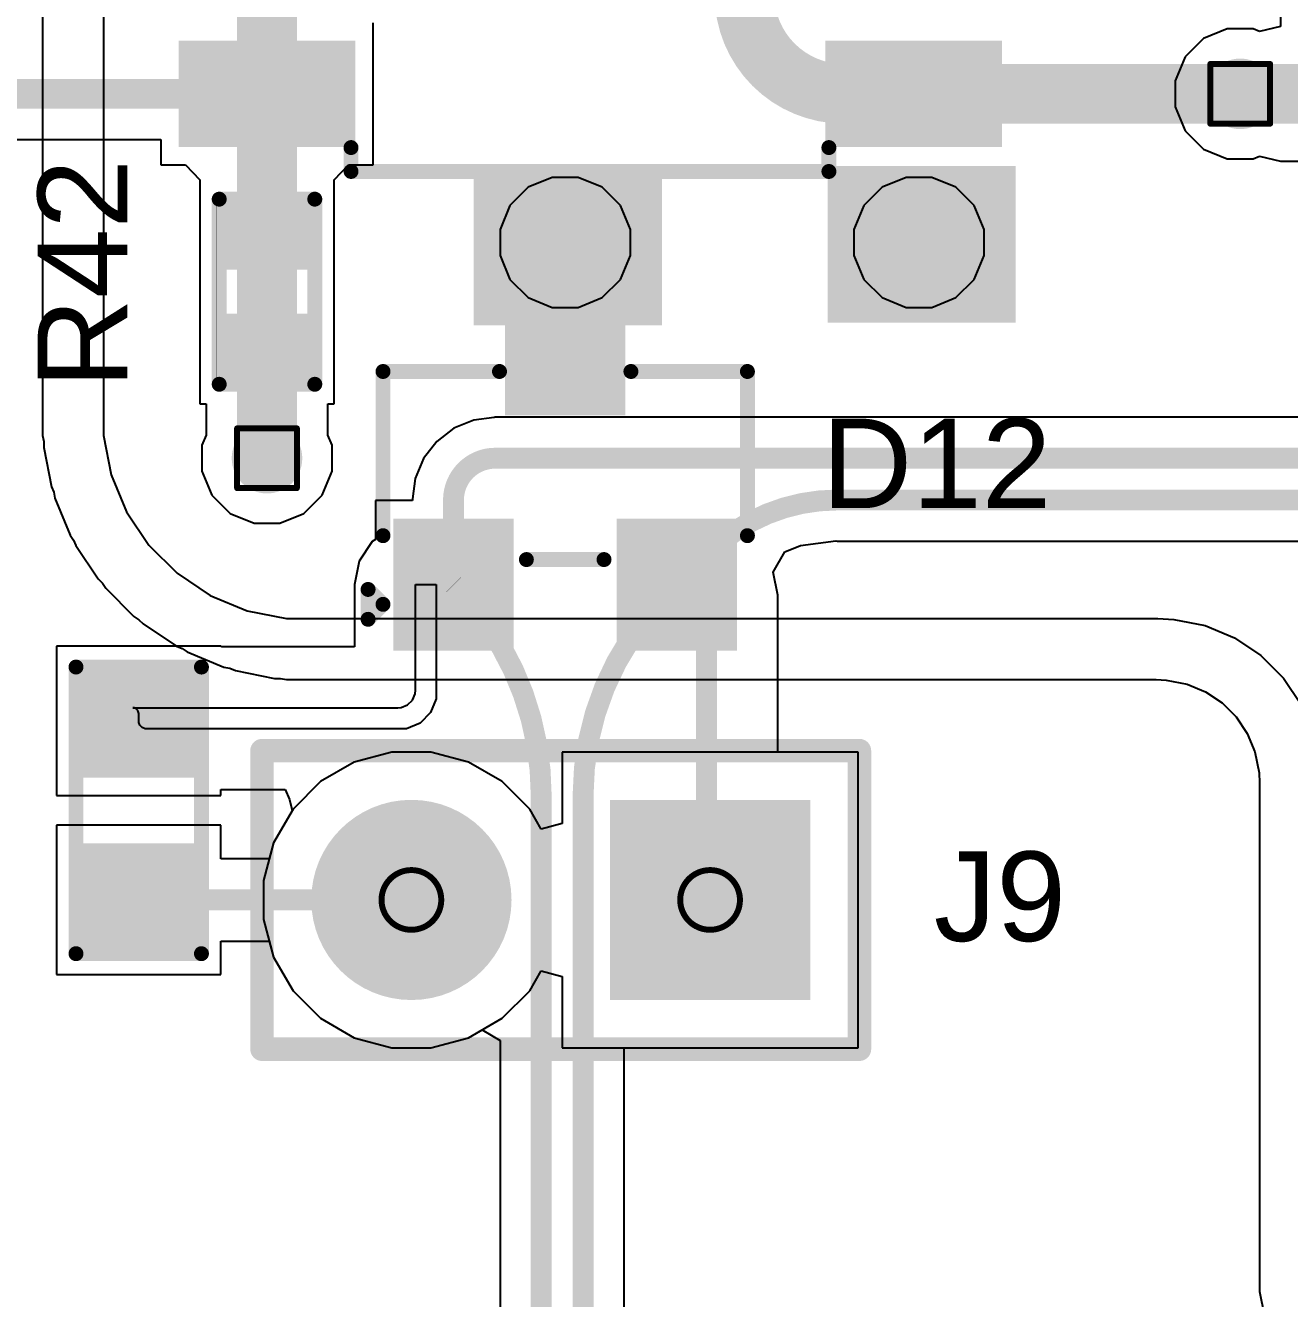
# Model space of a CAD drawing. Header units: inches. Extents: x -40 to 219, y 2 to 133.
# Drawn here: x 14.64 to 25.39, y 20.36 to 31.19 of the extents above; entities that cross this region are included whole.
import ezdxf

# ---------------------------------------------------------------- set-up
doc = ezdxf.new("R2010")
doc.units = ezdxf.units.IN
for name, color, linetype in [('Bottom Layer', 5, 'Continuous'), ('Bottom Solder', 6, 'Continuous'), ('Drill Drawing', 1, 'Continuous'), ('Multi-Layer', 9, 'Continuous'), ('Pad Holes', 156, 'Continuous'), ('Top Layer', 1, 'Continuous'), ('Top Overlay', 2, 'Continuous'), ('Top Paste', 8, 'Continuous'), ('Top Solder', 216, 'Continuous'), ('Via Holes', 16, 'Continuous')]:
    doc.layers.add(name, color=color, linetype=linetype)
doc.styles.add('Arial', font='', dxfattribs={"height": 0.2})
doc.styles.get('Arial').set_extended_font_data('Arial')

# ---------------------------------------------------------------- blocks, each defined once
blk = doc.blocks.new('SOP_8_20')
at = {"layer": 'Top Layer'}
for points in [[(-3.39999955, 2.25500057), (-2.09999961, 2.25500057), (-2.09999961, 1.55499943), (-3.39999955, 1.55499943)], [(2.09999961, 2.25500057), (3.39999955, 2.25500057), (3.39999955, 1.55499943), (2.09999961, 1.55499943)], [(-3.39999955, 0.98500057), (-2.09999961, 0.98500057), (-2.09999961, 0.28499943), (-3.39999955, 0.28499943)], [(2.09999961, 0.98500057), (3.39999955, 0.98500057), (3.39999955, 0.28499943), (2.09999961, 0.28499943)], [(-3.39999955, -0.28499943), (-2.09999961, -0.28499943), (-2.09999961, -0.98500057), (-3.39999955, -0.98500057)], [(2.09999961, -0.28499943), (3.39999955, -0.28499943), (3.39999955, -0.98500057), (2.09999961, -0.98500057)], [(-3.39999955, -1.55499943), (-2.09999961, -1.55499943), (-2.09999961, -2.25500057), (-3.39999955, -2.25500057)], [(2.09999961, -1.55499943), (3.39999955, -1.55499943), (3.39999955, -2.25500057), (2.09999961, -2.25500057)]]:
    blk.add_hatch(color=1, dxfattribs=at).paths.add_polyline_path(points)
at = {"layer": 'Top Overlay'}
blk.add_hatch(color=2, dxfattribs=at).paths.add_polyline_path([(-1.9812, 1.4732), (-1.7018, 1.4732), (-1.7018, 2.1336), (-1.9812, 2.1336)])
at = {"layer": 'Top Paste'}
for points in [[(-3.39999955, 2.25500057), (-2.09999961, 2.25500057), (-2.09999961, 1.55499943), (-3.39999955, 1.55499943)], [(2.09999961, 2.25500057), (3.39999955, 2.25500057), (3.39999955, 1.55499943), (2.09999961, 1.55499943)], [(-3.39999955, 0.98500057), (-2.09999961, 0.98500057), (-2.09999961, 0.28499943), (-3.39999955, 0.28499943)], [(2.09999961, 0.98500057), (3.39999955, 0.98500057), (3.39999955, 0.28499943), (2.09999961, 0.28499943)], [(-3.39999955, -0.28499943), (-2.09999961, -0.28499943), (-2.09999961, -0.98500057), (-3.39999955, -0.98500057)], [(2.09999961, -0.28499943), (3.39999955, -0.28499943), (3.39999955, -0.98500057), (2.09999961, -0.98500057)], [(-3.39999955, -1.55499943), (-2.09999961, -1.55499943), (-2.09999961, -2.25500057), (-3.39999955, -2.25500057)], [(2.09999961, -1.55499943), (3.39999955, -1.55499943), (3.39999955, -2.25500057), (2.09999961, -2.25500057)]]:
    blk.add_hatch(color=8, dxfattribs=at).paths.add_polyline_path(points)
at = {"layer": 'Top Solder'}
for points in [[(-3.501599549999999, 2.35660057), (-1.99839961, 2.35660057), (-1.99839961, 1.45339943), (-3.501599549999999, 1.45339943)], [(1.99839961, 2.35660057), (3.501599549999999, 2.35660057), (3.501599549999999, 1.45339943), (1.99839961, 1.45339943)], [(-3.501599549999999, 1.08660057), (-1.99839961, 1.08660057), (-1.99839961, 0.18339943), (-3.501599549999999, 0.18339943)], [(1.99839961, 1.08660057), (3.501599549999999, 1.08660057), (3.501599549999999, 0.18339943), (1.99839961, 0.18339943)], [(-3.501599549999999, -0.18339943), (-1.99839961, -0.18339943), (-1.99839961, -1.08660057), (-3.501599549999999, -1.08660057)], [(1.99839961, -0.18339943), (3.501599549999999, -0.18339943), (3.501599549999999, -1.08660057), (1.99839961, -1.08660057)], [(-3.501599549999999, -1.45339943), (-1.99839961, -1.45339943), (-1.99839961, -2.35660057), (-3.501599549999999, -2.35660057)], [(1.99839961, -1.45339943), (3.501599549999999, -1.45339943), (3.501599549999999, -2.35660057), (1.99839961, -2.35660057)]]:
    blk.add_hatch(color=216, dxfattribs=at).paths.add_polyline_path(points)
at = {"layer": 'Top Overlay'}
for points in [[(-2.03559918, 2.5654, 0.127, 0.127, 0), (2.02840082, 2.5654, 0.127, 0.127, 0)], [(-2.03559918, 2.3622, 0.127, 0.127, 0), (-2.03559918, 2.5654, 0.127, 0.127, 0)], [(2.02840082, 2.3622, 0.127, 0.127, 0), (2.02840082, 2.5654, 0.127, 0.127, 0)], [(-3.68659918, 2.032, 0.127, 0.127, 0), (-3.55959918, 1.905, 0.127, 0.127, 0)], [(-3.68659918, 1.778, 0.127, 0.127, 0), (-3.68659918, 2.032, 0.127, 0.127, 0)], [(-3.68659918, 1.778, 0.127, 0.127, 0), (-3.55959918, 1.905, 0.127, 0.127, 0)], [(-2.03559918, -2.5654, 0.127, 0.127, 0), (-2.03559918, -2.3622, 0.127, 0.127, 0)], [(2.02840082, -2.5654, 0.127, 0.127, 0), (2.02840082, -2.3622, 0.127, 0.127, 0)], [(-2.03559918, -2.5654, 0.127, 0.127, 0), (2.02840082, -2.5654, 0.127, 0.127, 0)]]:
    blk.add_lwpolyline(points, format="xyseb", dxfattribs=at)
for points in [[(-2.06734918, 2.5654, 0.0635, 0.0635, 1), (-2.00384918, 2.5654, 0.0635, 0.0635, 1)], [(-2.06734918, 2.5654, 0.0635, 0.0635, 1), (-2.00384918, 2.5654, 0.0635, 0.0635, 1)], [(1.99665082, 2.5654, 0.0635, 0.0635, 1), (2.06015082, 2.5654, 0.0635, 0.0635, 1)], [(1.99665082, 2.5654, 0.0635, 0.0635, 1), (2.06015082, 2.5654, 0.0635, 0.0635, 1)], [(-2.06734918, 2.3622, 0.0635, 0.0635, 1), (-2.00384918, 2.3622, 0.0635, 0.0635, 1)], [(1.99665082, 2.3622, 0.0635, 0.0635, 1), (2.06015082, 2.3622, 0.0635, 0.0635, 1)], [(-3.71834918, 2.032, 0.0635, 0.0635, 1), (-3.65484918, 2.032, 0.0635, 0.0635, 1)], [(-3.71834918, 2.032, 0.0635, 0.0635, 1), (-3.65484918, 2.032, 0.0635, 0.0635, 1)], [(-3.59134918, 1.905, 0.0635, 0.0635, 1), (-3.52784918, 1.905, 0.0635, 0.0635, 1)], [(-3.59134918, 1.905, 0.0635, 0.0635, 1), (-3.52784918, 1.905, 0.0635, 0.0635, 1)], [(-3.71834918, 1.778, 0.0635, 0.0635, 1), (-3.65484918, 1.778, 0.0635, 0.0635, 1)], [(-3.71834918, 1.778, 0.0635, 0.0635, 1), (-3.65484918, 1.778, 0.0635, 0.0635, 1)], [(-2.06734918, -2.3622, 0.0635, 0.0635, 1), (-2.00384918, -2.3622, 0.0635, 0.0635, 1)], [(1.99665082, -2.3622, 0.0635, 0.0635, 1), (2.06015082, -2.3622, 0.0635, 0.0635, 1)], [(-2.06734918, -2.5654, 0.0635, 0.0635, 1), (-2.00384918, -2.5654, 0.0635, 0.0635, 1)], [(-2.06734918, -2.5654, 0.0635, 0.0635, 1), (-2.00384918, -2.5654, 0.0635, 0.0635, 1)], [(1.99665082, -2.5654, 0.0635, 0.0635, 1), (2.06015082, -2.5654, 0.0635, 0.0635, 1)], [(1.99665082, -2.5654, 0.0635, 0.0635, 1), (2.06015082, -2.5654, 0.0635, 0.0635, 1)]]:
    blk.add_lwpolyline(points, format="xyseb", close=True, dxfattribs=at)
blk = doc.blocks.new('R___0603_73')
at = {"layer": 'Top Layer'}
for points in [[(-0.3809999999999999, 0.4445), (-0.3809999999999999, -0.4445), (-1.143, -0.4445), (-1.143, 0.4445)], [(1.143, 0.4445), (1.143, -0.4445), (0.3809999999999999, -0.4445), (0.3809999999999999, 0.4445)]]:
    blk.add_hatch(color=1, dxfattribs=at).paths.add_polyline_path(points)
at = {"layer": 'Top Paste'}
for points in [[(-0.3809999999999999, 0.4445), (-0.3809999999999999, -0.4445), (-1.143, -0.4445), (-1.143, 0.4445)], [(1.143, 0.4445), (1.143, -0.4445), (0.3809999999999999, -0.4445), (0.3809999999999999, 0.4445)]]:
    blk.add_hatch(color=8, dxfattribs=at).paths.add_polyline_path(points)
at = {"layer": 'Top Solder'}
for points in [[(-0.2794, 0.5460999999999999), (-0.2794, -0.5460999999999999), (-1.2446, -0.5460999999999999), (-1.2446, 0.5460999999999999)], [(1.2446, 0.5460999999999999), (1.2446, -0.5460999999999999), (0.2794, -0.5460999999999999), (0.2794, 0.5460999999999999)]]:
    blk.add_hatch(color=216, dxfattribs=at).paths.add_polyline_path(points)
at = {"layer": 'Top Overlay'}
for points in [[(1.2192, 0.5334, 0.127, 0.127, 0), (-1.2192, 0.5334, 0.127, 0.127, 0)], [(-1.2192, -0.5334, 0.127, 0.127, 0), (-1.2192, 0.5334, 0.127, 0.127, 0)], [(1.2192, -0.5334, 0.127, 0.127, 0), (1.2192, 0.5334, 0.127, 0.127, 0)], [(1.2192, -0.5334, 0.127, 0.127, 0), (-1.2192, -0.5334, 0.127, 0.127, 0)]]:
    blk.add_lwpolyline(points, format="xyseb", dxfattribs=at)
for points in [[(-1.25095, 0.5334, 0.0635, 0.0635, 1), (-1.18745, 0.5334, 0.0635, 0.0635, 1)], [(-1.25095, 0.5334, 0.0635, 0.0635, 1), (-1.18745, 0.5334, 0.0635, 0.0635, 1)], [(1.18745, 0.5334, 0.0635, 0.0635, 1), (1.25095, 0.5334, 0.0635, 0.0635, 1)], [(1.18745, 0.5334, 0.0635, 0.0635, 1), (1.25095, 0.5334, 0.0635, 0.0635, 1)], [(-1.25095, -0.5334, 0.0635, 0.0635, 1), (-1.18745, -0.5334, 0.0635, 0.0635, 1)], [(-1.25095, -0.5334, 0.0635, 0.0635, 1), (-1.18745, -0.5334, 0.0635, 0.0635, 1)], [(1.18745, -0.5334, 0.0635, 0.0635, 1), (1.25095, -0.5334, 0.0635, 0.0635, 1)], [(1.18745, -0.5334, 0.0635, 0.0635, 1), (1.25095, -0.5334, 0.0635, 0.0635, 1)]]:
    blk.add_lwpolyline(points, format="xyseb", close=True, dxfattribs=at)
blk = doc.blocks.new('R___0402_76')
at = {"layer": 'Top Layer'}
for points in [[(-0.6985, -0.3175), (-0.6985, 0.3174999999999999), (-0.2413000000000001, 0.3175), (-0.2412999999999999, -0.3174999999999999)], [(0.2413025400000001, -0.3175), (0.2413025399999999, 0.3174999999999999), (0.6985025399999999, 0.3175), (0.6985025399999999, -0.3174999999999999)]]:
    blk.add_hatch(color=1, dxfattribs=at).paths.add_polyline_path(points)
at = {"layer": 'Top Paste'}
for points in [[(-0.6985, -0.3175), (-0.6985, 0.3174999999999999), (-0.2413000000000001, 0.3175), (-0.2412999999999999, -0.3174999999999999)], [(0.2413025400000001, -0.3175), (0.2413025399999999, 0.3174999999999999), (0.6985025399999999, 0.3175), (0.6985025399999999, -0.3174999999999999)]]:
    blk.add_hatch(color=8, dxfattribs=at).paths.add_polyline_path(points)
at = {"layer": 'Top Solder'}
for points in [[(-0.75350116, -0.3725011600000001), (-0.75350116, 0.3725011599999999), (-0.18629884, 0.3725011600000001), (-0.1862988399999999, -0.3725011599999999)], [(0.1863013800000001, -0.3725011600000001), (0.1863013799999999, 0.3725011599999999), (0.7535037, 0.3725011600000001), (0.7535037, -0.3725011599999999)]]:
    blk.add_hatch(color=216, dxfattribs=at).paths.add_polyline_path(points)
at = {"layer": 'Top Overlay'}
for points in [[(-0.7874, -0.4064, 0.127, 0.127, 0), (-0.7874, 0.4064, 0.127, 0.127, 0)], [(0.7874, 0.4064, 0.127, 0.127, 0), (-0.7874, 0.4064, 0.127, 0.127, 0)], [(0.7874, -0.4064, 0.127, 0.127, 0), (0.7874, 0.4064, 0.127, 0.127, 0)], [(0.7874, -0.4064, 0.127, 0.127, 0), (-0.7874, -0.4064, 0.127, 0.127, 0)], [(0.8128, -0.4318, 0.0032258, 0.0032258, 0), (-0.8127974599999999, -0.4318, 0.0032258, 0.0032258, 0)]]:
    blk.add_lwpolyline(points, format="xyseb", dxfattribs=at)
for points in [[(-0.8191499999999999, 0.4064, 0.0635, 0.0635, 1), (-0.7556499999999999, 0.4064, 0.0635, 0.0635, 1)], [(-0.8191499999999999, 0.4064, 0.0635, 0.0635, 1), (-0.7556499999999999, 0.4064, 0.0635, 0.0635, 1)], [(0.7556499999999999, 0.4064, 0.0635, 0.0635, 1), (0.8191499999999999, 0.4064, 0.0635, 0.0635, 1)], [(0.7556499999999999, 0.4064, 0.0635, 0.0635, 1), (0.8191499999999999, 0.4064, 0.0635, 0.0635, 1)], [(-0.8191499999999999, -0.4064, 0.0635, 0.0635, 1), (-0.7556499999999999, -0.4064, 0.0635, 0.0635, 1)], [(-0.8191499999999999, -0.4064, 0.0635, 0.0635, 1), (-0.7556499999999999, -0.4064, 0.0635, 0.0635, 1)], [(-0.8136026399999999, -0.4318, 0.0016129, 0.0016129, 1), (-0.81199228, -0.4318, 0.0016129, 0.0016129, 1)], [(0.7556499999999999, -0.4064, 0.0635, 0.0635, 1), (0.8191499999999999, -0.4064, 0.0635, 0.0635, 1)], [(0.7556499999999999, -0.4064, 0.0635, 0.0635, 1), (0.8191499999999999, -0.4064, 0.0635, 0.0635, 1)], [(0.8119948199999999, -0.4318, 0.0016129, 0.0016129, 1), (0.81360518, -0.4318, 0.0016129, 0.0016129, 1)]]:
    blk.add_lwpolyline(points, format="xyseb", close=True, dxfattribs=at)
blk = doc.blocks.new('HDR1X2__151')
at = {"layer": 'Bottom Layer'}
blk.add_hatch(color=5, dxfattribs=at).paths.add_polyline_path([(-0.74999977, 0.74999977), (0.74999977, 0.74999977), (0.74999977, -0.74999977), (-0.74999977, -0.74999977)])
h = blk.add_hatch(color=5, dxfattribs=at)
edge = h.paths.add_edge_path()
edge.add_arc((2.54, 0), 0.7499985, 0, 360)
at = {"layer": 'Bottom Solder'}
blk.add_hatch(color=6, dxfattribs=at).paths.add_polyline_path([(-0.85159977, 0.85159977), (0.85159977, 0.85159977), (0.85159977, -0.85159977), (-0.85159977, -0.85159977)])
h = blk.add_hatch(color=6, dxfattribs=at)
edge = h.paths.add_edge_path()
edge.add_arc((2.54, 0), 0.8515985, 0, 360)
at = {"layer": 'Multi-Layer'}
blk.add_hatch(color=9, dxfattribs=at).paths.add_polyline_path([(-0.74999977, 0.74999977), (0.74999977, 0.74999977), (0.74999977, -0.74999977), (-0.74999977, -0.74999977)])
h = blk.add_hatch(color=9, dxfattribs=at)
edge = h.paths.add_edge_path()
edge.add_arc((2.54, 0), 0.7499985, 0, 360)
at = {"layer": 'Pad Holes'}
h = blk.add_hatch(color=7, dxfattribs=at)
edge = h.paths.add_edge_path()
edge.add_arc((0, 0), 0.4499991, 0, 360)
h = blk.add_hatch(color=7, dxfattribs=at)
edge = h.paths.add_edge_path()
edge.add_arc((2.54, 0), 0.4499991, 0, 360)
at = {"layer": 'Top Layer'}
blk.add_hatch(color=1, dxfattribs=at).paths.add_polyline_path([(-0.74999977, 0.74999977), (0.74999977, 0.74999977), (0.74999977, -0.74999977), (-0.74999977, -0.74999977)])
h = blk.add_hatch(color=1, dxfattribs=at)
edge = h.paths.add_edge_path()
edge.add_arc((2.54, 0), 0.7499985, 0, 360)
at = {"layer": 'Top Solder'}
blk.add_hatch(color=216, dxfattribs=at).paths.add_polyline_path([(-0.85159977, 0.85159977), (0.85159977, 0.85159977), (0.85159977, -0.85159977), (-0.85159977, -0.85159977)])
h = blk.add_hatch(color=216, dxfattribs=at)
edge = h.paths.add_edge_path()
edge.add_arc((2.54, 0), 0.8515985, 0, 360)
at = {"layer": 'Top Overlay'}
for points in [[(3.81, 1.27, 0.1999996, 0.1999996, 0), (-1.27, 1.27, 0.1999996, 0.1999996, 0)], [(-1.27, 1.27, 0.1999996, 0.1999996, 0), (-1.27, -1.27, 0.1999996, 0.1999996, 0)], [(3.81, 1.27, 0.1999996, 0.1999996, 0), (3.81, -1.27, 0.1999996, 0.1999996, 0)], [(3.81, -1.27, 0.1999996, 0.1999996, 0), (-1.27, -1.27, 0.1999996, 0.1999996, 0)]]:
    blk.add_lwpolyline(points, format="xyseb", dxfattribs=at)
for points in [[(-1.3199999, 1.27, 0.0999998, 0.0999998, 1), (-1.2200001, 1.27, 0.0999998, 0.0999998, 1)], [(-1.3199999, 1.27, 0.0999998, 0.0999998, 1), (-1.2200001, 1.27, 0.0999998, 0.0999998, 1)], [(3.7600001, 1.27, 0.0999998, 0.0999998, 1), (3.8599999, 1.27, 0.0999998, 0.0999998, 1)], [(3.7600001, 1.27, 0.0999998, 0.0999998, 1), (3.8599999, 1.27, 0.0999998, 0.0999998, 1)], [(-1.3199999, -1.27, 0.0999998, 0.0999998, 1), (-1.2200001, -1.27, 0.0999998, 0.0999998, 1)], [(-1.3199999, -1.27, 0.0999998, 0.0999998, 1), (-1.2200001, -1.27, 0.0999998, 0.0999998, 1)], [(3.7600001, -1.27, 0.0999998, 0.0999998, 1), (3.8599999, -1.27, 0.0999998, 0.0999998, 1)], [(3.7600001, -1.27, 0.0999998, 0.0999998, 1), (3.8599999, -1.27, 0.0999998, 0.0999998, 1)]]:
    blk.add_lwpolyline(points, format="xyseb", close=True, dxfattribs=at)
blk = doc.blocks.new('SOT_23_160')
at = {"layer": 'Top Layer'}
for points in [[(-0.41000045, 1.46000089), (0.41000045, 1.46000089), (0.41000045, 0.54000019), (-0.41000045, 0.54000019)], [(-1.36000109, -0.54000019), (-0.54000019, -0.54000019), (-0.54000019, -1.46000089), (-1.36000109, -1.46000089)], [(0.54000019, -0.54000019), (1.36000109, -0.54000019), (1.36000109, -1.46000089), (0.54000019, -1.46000089)]]:
    blk.add_hatch(color=1, dxfattribs=at).paths.add_polyline_path(points)
at = {"layer": 'Top Paste'}
for points in [[(-0.41000045, 1.46000089), (0.41000045, 1.46000089), (0.41000045, 0.54000019), (-0.41000045, 0.54000019)], [(-1.36000109, -0.54000019), (-0.54000019, -0.54000019), (-0.54000019, -1.46000089), (-1.36000109, -1.46000089)], [(0.54000019, -0.54000019), (1.36000109, -0.54000019), (1.36000109, -1.46000089), (0.54000019, -1.46000089)]]:
    blk.add_hatch(color=8, dxfattribs=at).paths.add_polyline_path(points)
at = {"layer": 'Top Solder'}
for points in [[(-0.51160045, 1.56160089), (0.51160045, 1.56160089), (0.51160045, 0.43840019), (-0.51160045, 0.43840019)], [(-1.46160109, -0.43840019), (-0.43840019, -0.43840019), (-0.43840019, -1.56160089), (-1.46160109, -1.56160089)], [(0.43840019, -0.43840019), (1.46160109, -0.43840019), (1.46160109, -1.56160089), (0.43840019, -1.56160089)]]:
    blk.add_hatch(color=216, dxfattribs=at).paths.add_polyline_path(points)
at = {"layer": 'Top Overlay'}
for points in [[(-1.5494, -0.5841999999999999, 0.127, 0.127, 0), (-1.5494, 0.8128, 0.127, 0.127, 0)], [(-1.5494, 0.8128, 0.127, 0.127, 0), (-0.5588, 0.8128, 0.127, 0.127, 0)], [(0.5588, 0.8128, 0.127, 0.127, 0), (1.5494, 0.8128, 0.127, 0.127, 0)], [(1.5494, -0.5841999999999999, 0.127, 0.127, 0), (1.5494, 0.8128, 0.127, 0.127, 0)], [(-0.3302, -0.7874, 0.127, 0.127, 0), (0.3302, -0.7874, 0.127, 0.127, 0)], [(-1.6764, -1.0414, 0.127, 0.127, 0), (-1.5494, -1.1684, 0.127, 0.127, 0)], [(-1.6764, -1.2954, 0.127, 0.127, 0), (-1.6764, -1.0414, 0.127, 0.127, 0)], [(-1.6764, -1.2954, 0.127, 0.127, 0), (-1.5494, -1.1684, 0.127, 0.127, 0)]]:
    blk.add_lwpolyline(points, format="xyseb", dxfattribs=at)
for points in [[(-1.58115, 0.8128, 0.0635, 0.0635, 1), (-1.51765, 0.8128, 0.0635, 0.0635, 1)], [(-1.58115, 0.8128, 0.0635, 0.0635, 1), (-1.51765, 0.8128, 0.0635, 0.0635, 1)], [(-0.5905499999999999, 0.8128, 0.0635, 0.0635, 1), (-0.52705, 0.8128, 0.0635, 0.0635, 1)], [(0.52705, 0.8128, 0.0635, 0.0635, 1), (0.5905499999999999, 0.8128, 0.0635, 0.0635, 1)], [(1.51765, 0.8128, 0.0635, 0.0635, 1), (1.58115, 0.8128, 0.0635, 0.0635, 1)], [(1.51765, 0.8128, 0.0635, 0.0635, 1), (1.58115, 0.8128, 0.0635, 0.0635, 1)], [(-1.58115, -0.5841999999999999, 0.0635, 0.0635, 1), (-1.51765, -0.5841999999999999, 0.0635, 0.0635, 1)], [(1.51765, -0.5841999999999999, 0.0635, 0.0635, 1), (1.58115, -0.5841999999999999, 0.0635, 0.0635, 1)], [(-0.36195, -0.7874, 0.0635, 0.0635, 1), (-0.29845, -0.7874, 0.0635, 0.0635, 1)], [(0.29845, -0.7874, 0.0635, 0.0635, 1), (0.36195, -0.7874, 0.0635, 0.0635, 1)], [(-1.70815, -1.0414, 0.0635, 0.0635, 1), (-1.64465, -1.0414, 0.0635, 0.0635, 1)], [(-1.70815, -1.0414, 0.0635, 0.0635, 1), (-1.64465, -1.0414, 0.0635, 0.0635, 1)], [(-1.58115, -1.1684, 0.0635, 0.0635, 1), (-1.51765, -1.1684, 0.0635, 0.0635, 1)], [(-1.58115, -1.1684, 0.0635, 0.0635, 1), (-1.51765, -1.1684, 0.0635, 0.0635, 1)], [(-1.70815, -1.2954, 0.0635, 0.0635, 1), (-1.64465, -1.2954, 0.0635, 0.0635, 1)], [(-1.70815, -1.2954, 0.0635, 0.0635, 1), (-1.64465, -1.2954, 0.0635, 0.0635, 1)]]:
    blk.add_lwpolyline(points, format="xyseb", close=True, dxfattribs=at)

msp = doc.modelspace()

# ---------------------------------------------------------------- hatches: boundary and pattern name
at = {"layer": 'Bottom Layer'}
h = msp.add_hatch(color=5, dxfattribs=at)
edge = h.paths.add_edge_path()
edge.add_arc((24.96982052, 30.60837668), 0.2999994, 0, 360)
for points in [[(18.45174872, 28.63759322), (20.05221796, 28.63759322), (20.05221796, 29.96845162), (18.45174872, 29.96845162)], [(21.46012726, 28.66299322), (23.0605965, 28.66299322), (23.0605965, 29.99385162), (21.46012726, 29.99385162)]]:
    msp.add_hatch(color=5, dxfattribs=at).paths.add_polyline_path(points)
h = msp.add_hatch(color=5, dxfattribs=at)
edge = h.paths.add_edge_path()
edge.add_arc((16.69353278, 27.50856068), 0.2999994, 0, 360)
at = {"layer": 'Top Layer'}
h = msp.add_hatch(color=1, dxfattribs=at)
edge = h.paths.add_edge_path()
edge.add_arc((24.96982052, 30.60837668), 0.2999994, 0, 360)
h = msp.add_hatch(color=1, dxfattribs=at)
edge = h.paths.add_edge_path()
edge.add_arc((16.69353278, 27.50856068), 0.2999994, 0, 360)
msp.add_hatch(color=1, dxfattribs=at).paths.add_polyline_path([(20.34207514, 23.75039192), (20.51987514, 23.75039192), (20.51987514, 26.34205044), (20.34207514, 26.34205044)])
at = {"layer": 'Via Holes'}
h = msp.add_hatch(color=7, dxfattribs=at)
edge = h.paths.add_edge_path()
edge.add_arc((24.96982052, 30.60837668), 0.1499997, 0, 360)
h = msp.add_hatch(color=7, dxfattribs=at)
edge = h.paths.add_edge_path()
edge.add_arc((16.69353278, 27.50856068), 0.1499997, 0, 360)

# ---------------------------------------------------------------- linework, layer by layer
at = {"layer": 'Bottom Layer'}
for p, q in [((14.7844637, 32.71280478), (14.78446624, 30.5230657)), ((15.30241542, 32.71280478), (15.30241796, 30.5230657)), ((14.78446624, 30.5230657), (14.78446624, 27.87078754)), ((15.30241796, 30.5230657), (15.30241796, 27.87077992)), ((19.11924294, 29.89799202), (18.91562638, 29.81365132)), ((19.33963874, 29.89799202), (19.11924294, 29.89799202)), ((19.5432553, 29.81365132), (19.33963874, 29.89799202)), ((22.12762148, 29.89799202), (21.92400492, 29.81365132)), ((22.34801728, 29.89799202), (22.12762148, 29.89799202)), ((22.55163384, 29.81365132), (22.34801728, 29.89799202)), ((18.91562638, 29.81365132), (18.75978214, 29.65780708)), ((19.69909954, 29.65780708), (19.5432553, 29.81365132)), ((21.92400492, 29.81365132), (21.76816068, 29.65780708)), ((22.70747808, 29.65780708), (22.55163384, 29.81365132)), ((18.75978214, 29.65780708), (18.67544144, 29.45419052)), ((19.78344024, 29.45419052), (19.69909954, 29.65780708)), ((21.76816068, 29.65780708), (21.68381998, 29.45419052)), ((22.79181878, 29.45419052), (22.70747808, 29.65780708)), ((18.67544144, 29.45419052), (18.67544144, 29.23379472)), ((19.78344024, 29.23379472), (19.78344024, 29.45419052)), ((21.68381998, 29.45419052), (21.68381998, 29.23379472)), ((22.79181878, 29.23379472), (22.79181878, 29.45419052)), ((18.67544144, 29.23379472), (18.75978214, 29.03017816)), ((19.69909954, 29.03017816), (19.78344024, 29.23379472)), ((21.68381998, 29.23379472), (21.76816068, 29.03017816)), ((22.70747808, 29.03017816), (22.79181878, 29.23379472)), ((18.75978214, 29.03017816), (18.91562638, 28.87433392)), ((19.5432553, 28.87433392), (19.69909954, 29.03017816)), ((21.76816068, 29.03017816), (21.92400492, 28.87433392)), ((22.55163384, 28.87433392), (22.70747808, 29.03017816)), ((18.91562638, 28.87433392), (19.11924294, 28.78999322)), ((19.33963874, 28.78999322), (19.5432553, 28.87433392)), ((21.92400492, 28.87433392), (22.12762148, 28.78999322)), ((22.34801728, 28.78999322), (22.55163384, 28.87433392)), ((19.11924294, 28.78999322), (19.33963874, 28.78999322)), ((22.12762148, 28.78999322), (22.34801728, 28.78999322)), ((14.78446624, 27.87078754), (14.7844637, 27.70067358)), ((15.30241796, 27.87077992), (15.30241542, 27.70066595999999)), ((14.7844637, 27.70067358), (14.79441542, 27.65063812)), ((14.79441542, 27.65063812), (14.79441542, 27.59962476)), ((15.30241542, 27.70066595999999), (15.36878816, 27.36697346)), ((14.79441542, 27.59962476), (14.86078816, 27.26592972)), ((15.36878816, 27.36697346), (15.49898602, 27.05264338)), ((14.86078816, 27.26592972), (14.8803106, 27.21879748)), ((14.8803106, 27.21879748), (14.89026232, 27.16876456)), ((14.89026232, 27.16876456), (15.02046018, 26.85443447999999)), ((15.49898602, 27.05264338), (15.68800774, 26.76975342)), ((15.02046018, 26.85443447999999), (15.04879896, 26.81202156)), ((15.04879896, 26.81202156), (15.06832394, 26.76488424)), ((15.06832394, 26.76488424), (15.2573482, 26.48199428)), ((15.68800774, 26.76975342), (15.92858638, 26.52917478)), ((15.2573482, 26.48199428), (15.2934162, 26.44592628)), ((15.2934162, 26.44592628), (15.32176006, 26.40350574)), ((15.92858638, 26.52917478), (16.21147634, 26.3401556)), ((15.32176006, 26.40350574), (15.5623387, 26.1629271)), ((16.21147634, 26.3401556), (16.52580896, 26.20996028)), ((15.5623387, 26.1629271), (15.60475924, 26.13458324)), ((15.60475924, 26.13458324), (15.64082978, 26.0985127)), ((16.52580896, 26.20996028), (16.85950146, 26.14358754)), ((16.85950146, 26.14358754), (17.02961542, 26.14359262)), ((17.02961542, 26.14359262), (17.02961796, 26.14359262)), ((17.02961796, 26.14359262), (24.2686078, 26.14357738)), ((24.2686078, 26.14357738), (24.40421078, 26.13692004)), ((24.40421078, 26.13692004), (24.67021228, 26.08401692)), ((15.64082978, 26.0985127), (15.92371974, 25.90949352)), ((24.67021228, 26.08401692), (24.92078074, 25.98023252)), ((15.92371974, 25.90949352), (15.97085452, 25.88997108)), ((15.97085452, 25.88997108), (16.01327252, 25.86162722)), ((24.92078074, 25.98023252), (25.14628448, 25.82955972)), ((16.01327252, 25.86162722), (16.32760514, 25.7314319)), ((25.14628448, 25.82955972), (25.33805956, 25.63778464)), ((16.32760514, 25.7314319), (16.37763552, 25.72148018)), ((16.37763552, 25.72148018), (16.42476522, 25.70196028)), ((16.42476522, 25.70196028), (16.75845772, 25.63558754)), ((16.75845772, 25.63558754), (16.8094787, 25.63558754)), ((16.8094787, 25.63558754), (16.8595167, 25.62563582)), ((16.8595167, 25.62563582), (17.02963066, 25.6256409)), ((17.02963066, 25.6256409), (24.25588494, 25.62562566)), ((24.25588494, 25.62562566), (24.3406549, 25.62146514)), ((24.3406549, 25.62146514), (24.51914324, 25.5859661)), ((24.51914324, 25.5859661), (24.67544468, 25.52122658)), ((25.33805956, 25.63778464), (25.4887349, 25.4122809)), ((24.67544468, 25.52122658), (24.81610988, 25.42723896)), ((24.81610988, 25.42723896), (24.93574134, 25.3076075)), ((24.93574134, 25.3076075), (25.0297315, 25.16693976)), ((25.0297315, 25.16693976), (25.09447356, 25.01063832)), ((17.43584778, 24.92266034), (17.1489878, 24.75704218)), ((17.75579888, 25.00839042), (17.43584778, 24.92266034)), ((18.0870352, 25.00839042), (17.75579888, 25.00839042)), ((18.4069863, 24.92266034), (18.0870352, 25.00839042)), ((18.69384628, 24.75704218), (18.4069863, 24.92266034)), ((21.71941554, 25.00839042), (19.20341854, 25.00839042)), ((19.20341854, 25.00839042), (19.20341854, 24.4015006)), ((21.71941554, 22.49239342), (21.71941554, 25.00839042)), ((25.09447356, 25.01063832), (25.1299726, 24.83214998)), ((25.1299726, 24.83214998), (25.1341382, 24.74728604)), ((17.1489878, 24.75704218), (16.91476678, 24.52282116)), ((18.9280673, 24.52282116), (18.69384628, 24.75704218)), ((25.1341382, 24.74728604), (25.13414328, 20.42033254)), ((16.91476678, 24.52282116), (16.74914862, 24.23596118)), ((19.02561854, 24.35385782), (18.9280673, 24.52282116)), ((19.20341854, 24.4015006), (19.02561854, 24.35385782)), ((16.74914862, 24.23596118), (16.66341854, 23.91601008)), ((16.66341854, 23.91601008), (16.66341854, 23.58477376)), ((16.66341854, 23.58477376), (16.74914862, 23.26482266)), ((16.74914862, 23.26482266), (16.91476678, 22.97796268)), ((18.9280673, 22.97796268), (19.02561854, 23.14692602)), ((19.02561854, 23.14692602), (19.20341854, 23.09928324)), ((19.20341854, 23.09928324), (19.20341854, 22.49239342)), ((16.91476678, 22.97796268), (17.1489878, 22.74374166)), ((18.69384628, 22.74374166), (18.9280673, 22.97796268)), ((17.1489878, 22.74374166), (17.43584778, 22.5781235)), ((18.4069863, 22.5781235), (18.69384628, 22.74374166)), ((17.43584778, 22.5781235), (17.75579888, 22.49239342)), ((18.0870352, 22.49239342), (18.4069863, 22.5781235)), ((17.75579888, 22.49239342), (18.0870352, 22.49239342)), ((19.20341854, 22.49239342), (21.71941554, 22.49239342)), ((25.13414328, 20.42033254), (25.17356916, 20.2221211))]:
    msp.add_line(p, q, dxfattribs=at)
for points in [[(16.69353278, 27.50856068, 0.508, 0.508, 0), (16.69353278, 33.42630602, 0.508, 0.508, 0)], [(21.59938022, 30.60837668, 0.508, 0.508, -0.4142135623730951), (20.75342052, 31.45433638, 0.508, 0.508, 0)], [(21.59938022, 30.60837668, 0.508, 0.508, 0), (24.96982052, 30.60837668, 0.508, 0.508, 0)], [(24.96982052, 30.60837668, 0.508, 0.508, 0), (29.29384286, 30.60837668, 0.508, 0.508, 0)]]:
    msp.add_lwpolyline(points, format="xyseb", dxfattribs=at)
for points in [[(21.47238022, 30.60837668, 0.254, 0.254, 1), (21.72638022, 30.60837668, 0.254, 0.254, 1)], [(21.47238022, 30.60837668, 0.254, 0.254, 1), (21.72638022, 30.60837668, 0.254, 0.254, 1)], [(24.84282052, 30.60837668, 0.254, 0.254, 1), (25.09682052, 30.60837668, 0.254, 0.254, 1)], [(24.84282052, 30.60837668, 0.254, 0.254, 1), (25.09682052, 30.60837668, 0.254, 0.254, 1)], [(16.56653278, 27.50856068, 0.254, 0.254, 1), (16.82053278, 27.50856068, 0.254, 0.254, 1)]]:
    msp.add_lwpolyline(points, format="xyseb", close=True, dxfattribs=at)
at = {"layer": 'Drill Drawing'}
for points in [[(24.71582052, 30.86237668, 0.0508, 0.0508, 0), (25.22382052, 30.86237668, 0.0508, 0.0508, 0)], [(24.71582052, 30.35437668, 0.0508, 0.0508, 0), (24.71582052, 30.86237668, 0.0508, 0.0508, 0)], [(25.22382052, 30.35437668, 0.0508, 0.0508, 0), (25.22382052, 30.86237668, 0.0508, 0.0508, 0)], [(24.71582052, 30.35437668, 0.0508, 0.0508, 0), (25.22382052, 30.35437668, 0.0508, 0.0508, 0)], [(16.43953278, 27.76256068, 0.0508, 0.0508, 0), (16.94753278, 27.76256068, 0.0508, 0.0508, 0)], [(16.43953278, 27.25456068, 0.0508, 0.0508, 0), (16.43953278, 27.76256068, 0.0508, 0.0508, 0)], [(16.94753278, 27.25456068, 0.0508, 0.0508, 0), (16.94753278, 27.76256068, 0.0508, 0.0508, 0)], [(16.43953278, 27.25456068, 0.0508, 0.0508, 0), (16.94753278, 27.25456068, 0.0508, 0.0508, 0)]]:
    msp.add_lwpolyline(points, format="xyseb", dxfattribs=at)
for points in [[(24.70312052, 30.86237668, 0.0254, 0.0254, 1), (24.72852052, 30.86237668, 0.0254, 0.0254, 1)], [(24.70312052, 30.86237668, 0.0254, 0.0254, 1), (24.72852052, 30.86237668, 0.0254, 0.0254, 1)], [(25.21112052, 30.86237668, 0.0254, 0.0254, 1), (25.23652052, 30.86237668, 0.0254, 0.0254, 1)], [(25.21112052, 30.86237668, 0.0254, 0.0254, 1), (25.23652052, 30.86237668, 0.0254, 0.0254, 1)], [(24.70312052, 30.35437668, 0.0254, 0.0254, 1), (24.72852052, 30.35437668, 0.0254, 0.0254, 1)], [(24.70312052, 30.35437668, 0.0254, 0.0254, 1), (24.72852052, 30.35437668, 0.0254, 0.0254, 1)], [(25.21112052, 30.35437668, 0.0254, 0.0254, 1), (25.23652052, 30.35437668, 0.0254, 0.0254, 1)], [(25.21112052, 30.35437668, 0.0254, 0.0254, 1), (25.23652052, 30.35437668, 0.0254, 0.0254, 1)], [(16.42683278, 27.76256068, 0.0254, 0.0254, 1), (16.45223278, 27.76256068, 0.0254, 0.0254, 1)], [(16.42683278, 27.76256068, 0.0254, 0.0254, 1), (16.45223278, 27.76256068, 0.0254, 0.0254, 1)], [(16.93483278, 27.76256068, 0.0254, 0.0254, 1), (16.96023278, 27.76256068, 0.0254, 0.0254, 1)], [(16.93483278, 27.76256068, 0.0254, 0.0254, 1), (16.96023278, 27.76256068, 0.0254, 0.0254, 1)], [(16.42683278, 27.25456068, 0.0254, 0.0254, 1), (16.45223278, 27.25456068, 0.0254, 0.0254, 1)], [(16.42683278, 27.25456068, 0.0254, 0.0254, 1), (16.45223278, 27.25456068, 0.0254, 0.0254, 1)], [(16.93483278, 27.25456068, 0.0254, 0.0254, 1), (16.96023278, 27.25456068, 0.0254, 0.0254, 1)], [(16.93483278, 27.25456068, 0.0254, 0.0254, 1), (16.96023278, 27.25456068, 0.0254, 0.0254, 1)], [(18.17541704, 23.75039192, 0.0508, 0.0508, 1), (17.66741704, 23.75039192, 0.0508, 0.0508, 1)], [(20.71541704, 23.75039192, 0.0508, 0.0508, 1), (20.20741704, 23.75039192, 0.0508, 0.0508, 1)], [(17.65471704, 23.75039192, 0.0254, 0.0254, 1), (17.68011704, 23.75039192, 0.0254, 0.0254, 1)], [(18.16271704, 23.75039192, 0.0254, 0.0254, 1), (18.18811704, 23.75039192, 0.0254, 0.0254, 1)], [(20.19471704, 23.75039192, 0.0254, 0.0254, 1), (20.22011704, 23.75039192, 0.0254, 0.0254, 1)], [(20.70271704, 23.75039192, 0.0254, 0.0254, 1), (20.72811704, 23.75039192, 0.0254, 0.0254, 1)]]:
    msp.add_lwpolyline(points, format="xyseb", close=True, dxfattribs=at)
at = {"layer": 'Top Layer'}
for p, q in [((25.31271544, 31.30687922), (25.31271544, 31.17987668)), ((17.59753148, 30.00437738), (17.59753148, 31.2123709)), ((24.85962262, 31.16237608), (24.65600606, 31.07803538)), ((25.08001842, 31.16237608), (24.85962262, 31.16237608)), ((25.13491798, 31.13963546), (25.08001842, 31.16237608)), ((25.31271544, 31.17987668), (25.13491798, 31.13963546)), ((24.65600606, 31.07803538), (24.50016182, 30.92219114)), ((24.50016182, 30.92219114), (24.41582112, 30.71857458)), ((24.41582112, 30.71857458), (24.41582112, 30.49817878)), ((24.41582112, 30.49817878), (24.50016182, 30.29456222)), ((7.98461954, 30.21991162), (15.78953408, 30.21991162)), ((15.78953408, 30.21991162), (15.78953408, 30.00437738)), ((24.50016182, 30.29456222), (24.65600606, 30.13871798)), ((24.65600606, 30.13871798), (24.85962262, 30.05437728)), ((15.78953408, 30.00437738), (15.99935332, 30.00437738)), ((15.99935332, 30.00437738), (16.12203278, 29.87739008)), ((17.26503278, 29.87739008), (17.38771224, 30.00437738)), ((17.38771224, 30.00437738), (17.59753148, 30.00437738)), ((24.85962262, 30.05437728), (25.08001842, 30.05437728)), ((25.08001842, 30.05437728), (25.13491798, 30.0771179)), ((25.13491798, 30.0771179), (25.31272052, 30.03687414)), ((25.31272052, 30.03687414), (25.31272052, 30.03687668)), ((25.31272052, 30.03687668), (27.21772052, 30.03687668)), ((16.12203278, 29.87739008), (16.12203278, 28.91219262)), ((17.26503278, 28.91219262), (17.26503278, 29.87739008)), ((16.12203278, 28.91219262), (16.12203278, 27.97239008)), ((17.26503278, 27.97239008), (17.26503278, 28.91219262)), ((16.12203278, 27.97239008), (16.17558106, 27.97239008)), ((16.17558106, 27.97239008), (16.17558106, 27.7057866)), ((17.2114845, 27.7057866), (17.2114845, 27.97239008)), ((17.2114845, 27.97239008), (17.26503278, 27.97239008)), ((18.62477098, 27.85613682), (18.45269614, 27.83348256)), ((18.6350402, 27.85817898), (18.62477098, 27.85613682)), ((27.7780115, 27.85817898), (18.6350402, 27.85817898)), ((18.28277522, 27.76309916), (18.13686492, 27.65113596)), ((18.45269614, 27.83348256), (18.28277522, 27.76309916)), ((16.17558106, 27.7057866), (16.13953338, 27.61875858)), ((17.24753218, 27.61875858), (17.2114845, 27.7057866)), ((18.13686492, 27.65113596), (18.02490172, 27.50522312)), ((16.13953338, 27.61875858), (16.13953338, 27.39836278)), ((17.24753218, 27.39836278), (17.24753218, 27.61875858)), ((18.02490172, 27.50522312), (17.95451832, 27.33530474)), ((16.13953338, 27.39836278), (16.22387408, 27.19474622)), ((17.16319148, 27.19474622), (17.24753218, 27.39836278)), ((17.95451832, 27.33530474), (17.93186406, 27.1632299)), ((16.22387408, 27.19474622), (16.37971832, 27.03890198)), ((17.00734724, 27.03890198), (17.16319148, 27.19474622)), ((17.9298219, 27.14741586), (17.61544102, 27.14741586)), ((17.61544102, 27.14741586), (17.61544102, 26.8174724)), ((17.93186406, 27.1632299), (17.9298219, 27.15296068)), ((17.9298219, 27.15296068), (17.9298219, 27.14741586)), ((16.37971832, 27.03890198), (16.58333488, 26.95456128)), ((16.80373068, 26.95456128), (17.00734724, 27.03890198)), ((16.58333488, 26.95456128), (16.80373068, 26.95456128)), ((17.58879134, 26.79966446), (17.47651318, 26.63162822)), ((17.61544102, 26.8174724), (17.58879134, 26.79966446)), ((21.09774292, 26.7116179), (21.2301455, 26.76646158)), ((21.2301455, 26.76646158), (21.53029222, 26.80597636)), ((21.53029222, 26.80597636), (21.5435307, 26.80334238)), ((21.5435307, 26.80334238), (27.79654334, 26.80334238)), ((20.99840098, 26.54025934), (21.09774292, 26.7116179)), ((17.47651318, 26.63162822), (17.4370873, 26.43341678)), ((21.03782686, 26.34205044), (20.99840098, 26.54025934)), ((17.4370873, 26.43341678), (17.4370873, 25.90250598)), ((17.95503902, 25.53369036), (17.95503902, 26.43341678)), ((17.95503902, 26.43341678), (18.13283902, 26.43341678)), ((18.13283902, 26.43341678), (18.13282886, 25.52327128)), ((21.03782686, 25.00839042), (21.03782686, 26.34205044)), ((16.30116374, 25.90939192), (14.90416374, 25.90939192)), ((14.90416374, 25.90939192), (14.90416374, 24.63939192)), ((16.30806238, 25.90249582), (16.30116374, 25.90939446)), ((16.30116374, 25.90939446), (16.30116374, 25.90939192)), ((17.4370873, 25.90250598), (16.30806238, 25.90249582)), ((17.92989556, 25.45083556), (17.95215866, 25.50459212)), ((17.95215866, 25.50459212), (17.95502124, 25.53368782)), ((17.95502124, 25.53368782), (17.95503902, 25.53369036)), ((18.13283648, 25.46030976), (18.08465268, 25.34396506)), ((18.13282886, 25.52327128), (18.13283648, 25.46030976)), ((15.55326836, 25.38453648), (17.80590292, 25.3845568)), ((15.55326836, 25.38453394), (15.55326836, 25.38453648)), ((15.56290258, 25.3835916), (15.55326836, 25.38453394)), ((15.58070544, 25.3762256), (15.56290258, 25.3835916)), ((15.59433508, 25.36260612), (15.58070544, 25.3762256)), ((15.60171124, 25.3448058), (15.59433508, 25.36260612)), ((15.60265866, 25.33517158), (15.60171124, 25.3448058)), ((17.80590292, 25.3845568), (17.83499608, 25.38742192)), ((17.83499608, 25.38742192), (17.88875264, 25.40968756)), ((17.88875264, 25.40968756), (17.92989556, 25.45083556)), ((15.60266374, 25.27439192), (15.60265866, 25.33517158)), ((15.60266374, 25.26093754), (15.60266374, 25.27439192)), ((15.60266374, 25.27439192), (15.60266374, 25.27439192)), ((15.61295836, 25.23607856), (15.60266374, 25.26093754)), ((15.6319855, 25.21705142), (15.61295836, 25.23607856)), ((17.9956079, 25.25492536), (17.8792632, 25.20674664)), ((18.08465268, 25.34396506), (17.9956079, 25.25492536)), ((15.65684448, 25.2067568), (15.6319855, 25.21705142)), ((15.67029886, 25.2067568), (15.65684448, 25.2067568)), ((17.81630422, 25.2067568), (15.67029886, 25.2067568)), ((17.8792632, 25.20674664), (17.81630168, 25.2067568)), ((17.81630168, 25.2067568), (17.81630422, 25.2067568)), ((21.71941554, 25.00839042), (21.03782686, 25.00839042)), ((21.71941554, 22.49239342), (21.71941554, 25.00839042)), ((14.90416374, 24.63939192), (16.30116374, 24.63939192)), ((16.30116374, 24.63939192), (16.30116374, 24.68880508)), ((16.30116374, 24.68880508), (16.8484423, 24.68880508)), ((16.8484423, 24.68880508), (16.88342826, 24.60433992)), ((16.88342826, 24.60433992), (16.90794434, 24.51100508)), ((16.90794434, 24.51100508), (16.74914862, 24.23596118)), ((16.30116374, 24.38539192), (14.90416374, 24.38539192)), ((14.90416374, 24.38539192), (14.90416374, 23.11539192)), ((16.30116374, 24.10001022), (16.30116374, 24.38539192)), ((16.74914862, 24.23596118), (16.71271994, 24.10001022)), ((16.71271994, 24.10001022), (16.30116374, 24.10001022)), ((16.30116374, 23.11539192), (16.30116374, 23.40077362)), ((16.30116374, 23.40077362), (16.71271994, 23.40077362)), ((16.71271994, 23.40077362), (16.74914862, 23.26482266)), ((16.74914862, 23.26482266), (16.91476678, 22.97796268)), ((14.90416374, 23.11539192), (16.30116374, 23.11539192)), ((16.91476678, 22.97796268), (17.1489878, 22.74374166)), ((17.1489878, 22.74374166), (17.43584778, 22.5781235)), ((18.4069863, 22.5781235), (18.52192892, 22.64448608)), ((18.52192892, 22.64448608), (18.6759088, 22.55558354)), ((17.43584778, 22.5781235), (17.75579888, 22.49239342)), ((18.0870352, 22.49239342), (18.4069863, 22.5781235)), ((18.6759088, 22.55558354), (18.6759088, 13.62776294)), ((17.75579888, 22.49239342), (18.0870352, 22.49239342)), ((19.7307454, 12.72973324), (19.7307454, 22.49239342)), ((19.7307454, 22.49239342), (21.71941554, 22.49239342))]:
    msp.add_line(p, q, dxfattribs=at)
for points in [[(22.19353194, 30.60837668, 0.3809999999999999, 0.3809999999999999, 0), (22.23781938, 30.56408924, 0.3809999999999999, 0.3809999999999999, 0)], [(24.96982052, 30.60837668, 0.508, 0.508, 0), (25.73612836, 30.60837668, 0.508, 0.508, 0)], [(7.593469699999999, 30.60837668, 0.254, 0.254, 0), (16.69353278, 30.60837668, 0.254, 0.254, 0)], [(16.69353278, 29.39479262, 0.254, 0.254, 0), (16.69353278, 30.60837668, 0.254, 0.254, 0)], [(16.69353278, 27.50856068, 0.508, 0.508, 0), (16.69353278, 28.37841162, 0.508, 0.508, 0)], [(18.2794402, 27.15296068, 0.1778, 0.1778, -0.4142135623730951), (18.6350402, 27.50856068, 0.1778, 0.1778, 0)], [(18.6350402, 27.50856068, 0.1778, 0.1778, 0), (27.79654334, 27.50856068, 0.1778, 0.1778, 0)], [(18.2794402, 26.43341678, 0.1778, 0.1778, 0), (18.2794402, 27.15296068, 0.1778, 0.1778, 0)], [(20.44322302, 26.69719832, 0.1778, 0.1778, -0.198912367379658), (21.5435307, 27.15296068, 0.1778, 0.1778, 0)], [(21.5435307, 27.15296068, 0.1778, 0.1778, 0), (27.79654334, 27.15296068, 0.1778, 0.1778, 0)], [(20.17944148, 26.43341678, 0.1778, 0.1778, 0), (20.44322302, 26.69719832, 0.1778, 0.1778, 0)], [(18.2794402, 26.43341678, 0.1778, 0.1778, 0), (18.28157888, 26.4312781, 0.1778, 0.1778, 0)], [(18.28157888, 26.4312781, 0.1778, 0.1778, -0.198912367379658), (19.0255271, 24.63522632, 0.1778, 0.1778, 0)], [(19.3811271, 24.63522632, 0.1778, 0.1778, -0.1989016776971916), (20.08807514, 26.34205044, 0.1778, 0.1778, 0)], [(20.08807514, 26.34205044, 0.1778, 0.1778, 0), (20.17944148, 26.43341678, 0.1778, 0.1778, 0)], [(19.0255271, 13.43717658, 0.1778, 0.1778, 0), (19.0255271, 24.63522632, 0.1778, 0.1778, 0)], [(19.3811271, 12.72973324, 0.1778, 0.1778, 0), (19.3811271, 24.63522632, 0.1778, 0.1778, 0)], [(20.46141704, 23.75039192, 0.1778, 0.1778, -0.4142135623730951), (20.17941862, 24.03239034, 0.1778, 0.1778, 0)], [(15.60266374, 23.75039192, 0.1778, 0.1778, 0), (15.60266374, 23.76239088, 0.1778, 0.1778, 0)], [(15.60266374, 23.75039192, 0.1778, 0.1778, 0), (17.92141704, 23.75039192, 0.1778, 0.1778, 0)]]:
    msp.add_lwpolyline(points, format="xyseb", dxfattribs=at)
for points in [[(22.09828194, 30.60837668, 0.1905, 0.1905, 1), (22.28878194, 30.60837668, 0.1905, 0.1905, 1)], [(24.84282052, 30.60837668, 0.254, 0.254, 1), (25.09682052, 30.60837668, 0.254, 0.254, 1)], [(16.63003278, 30.60837668, 0.127, 0.127, 1), (16.75703278, 30.60837668, 0.127, 0.127, 1)], [(16.63003278, 30.60837668, 0.127, 0.127, 1), (16.75703278, 30.60837668, 0.127, 0.127, 1)], [(22.14256938, 30.56408924, 0.1905, 0.1905, 1), (22.33306938, 30.56408924, 0.1905, 0.1905, 1)], [(16.63003278, 29.39479262, 0.127, 0.127, 1), (16.75703278, 29.39479262, 0.127, 0.127, 1)], [(16.56653278, 28.37841162, 0.254, 0.254, 1), (16.82053278, 28.37841162, 0.254, 0.254, 1)], [(16.56653278, 27.50856068, 0.254, 0.254, 1), (16.82053278, 27.50856068, 0.254, 0.254, 1)], [(18.5905902, 27.50856068, 0.08889999999999999, 0.08889999999999999, 1), (18.6794902, 27.50856068, 0.08889999999999999, 0.08889999999999999, 1)], [(18.5905902, 27.50856068, 0.08889999999999999, 0.08889999999999999, 1), (18.6794902, 27.50856068, 0.08889999999999999, 0.08889999999999999, 1)], [(18.2349902, 27.15296068, 0.08889999999999999, 0.08889999999999999, 1), (18.3238902, 27.15296068, 0.08889999999999999, 0.08889999999999999, 1)], [(18.2349902, 27.15296068, 0.08889999999999999, 0.08889999999999999, 1), (18.3238902, 27.15296068, 0.08889999999999999, 0.08889999999999999, 1)], [(21.4990807, 27.15296068, 0.08889999999999999, 0.08889999999999999, 1), (21.5879807, 27.15296068, 0.08889999999999999, 0.08889999999999999, 1)], [(21.4990807, 27.15296068, 0.08889999999999999, 0.08889999999999999, 1), (21.5879807, 27.15296068, 0.08889999999999999, 0.08889999999999999, 1)], [(20.39877302, 26.69719832, 0.08889999999999999, 0.08889999999999999, 1), (20.48767302, 26.69719832, 0.08889999999999999, 0.08889999999999999, 1)], [(20.39877302, 26.69719832, 0.08889999999999999, 0.08889999999999999, 1), (20.48767302, 26.69719832, 0.08889999999999999, 0.08889999999999999, 1)], [(18.2349902, 26.43341678, 0.08889999999999999, 0.08889999999999999, 1), (18.3238902, 26.43341678, 0.08889999999999999, 0.08889999999999999, 1)], [(18.2349902, 26.43341678, 0.08889999999999999, 0.08889999999999999, 1), (18.3238902, 26.43341678, 0.08889999999999999, 0.08889999999999999, 1)], [(18.23712888, 26.4312781, 0.08889999999999999, 0.08889999999999999, 1), (18.32602888, 26.4312781, 0.08889999999999999, 0.08889999999999999, 1)], [(18.23712888, 26.4312781, 0.08889999999999999, 0.08889999999999999, 1), (18.32602888, 26.4312781, 0.08889999999999999, 0.08889999999999999, 1)], [(20.04362514, 26.34205044, 0.08889999999999999, 0.08889999999999999, 1), (20.13252514, 26.34205044, 0.08889999999999999, 0.08889999999999999, 1)], [(20.04362514, 26.34205044, 0.08889999999999999, 0.08889999999999999, 1), (20.13252514, 26.34205044, 0.08889999999999999, 0.08889999999999999, 1)], [(20.13499148, 26.43341678, 0.08889999999999999, 0.08889999999999999, 1), (20.22389148, 26.43341678, 0.08889999999999999, 0.08889999999999999, 1)], [(20.13499148, 26.43341678, 0.08889999999999999, 0.08889999999999999, 1), (20.22389148, 26.43341678, 0.08889999999999999, 0.08889999999999999, 1)], [(18.9810771, 24.63522632, 0.08889999999999999, 0.08889999999999999, 1), (19.0699771, 24.63522632, 0.08889999999999999, 0.08889999999999999, 1)], [(18.9810771, 24.63522632, 0.08889999999999999, 0.08889999999999999, 1), (19.0699771, 24.63522632, 0.08889999999999999, 0.08889999999999999, 1)], [(19.3366771, 24.63522632, 0.08889999999999999, 0.08889999999999999, 1), (19.4255771, 24.63522632, 0.08889999999999999, 0.08889999999999999, 1)], [(19.3366771, 24.63522632, 0.08889999999999999, 0.08889999999999999, 1), (19.4255771, 24.63522632, 0.08889999999999999, 0.08889999999999999, 1)], [(20.13496862, 24.03239034, 0.08889999999999999, 0.08889999999999999, 1), (20.22386862, 24.03239034, 0.08889999999999999, 0.08889999999999999, 1)], [(15.55821374, 23.76239088, 0.08889999999999999, 0.08889999999999999, 1), (15.64711374, 23.76239088, 0.08889999999999999, 0.08889999999999999, 1)], [(15.55821374, 23.75039192, 0.08889999999999999, 0.08889999999999999, 1), (15.64711374, 23.75039192, 0.08889999999999999, 0.08889999999999999, 1)], [(15.55821374, 23.75039192, 0.08889999999999999, 0.08889999999999999, 1), (15.64711374, 23.75039192, 0.08889999999999999, 0.08889999999999999, 1)], [(17.87696704, 23.75039192, 0.08889999999999999, 0.08889999999999999, 1), (17.96586704, 23.75039192, 0.08889999999999999, 0.08889999999999999, 1)], [(20.41696704, 23.75039192, 0.08889999999999999, 0.08889999999999999, 1), (20.50586704, 23.75039192, 0.08889999999999999, 0.08889999999999999, 1)]]:
    msp.add_lwpolyline(points, format="xyseb", close=True, dxfattribs=at)

# ---------------------------------------------------------------- block references
for name, p in [('SOP_8_20', (19.44353236, 32.51337667999999)), ('SOT_23_160', (19.22944084, 27.43341732))]:
    msp.add_blockref(name, p)
for name, p, rotation in [('R___0402_76', (16.69353278, 28.92489262), 270), ('R___0603_73', (15.60266374, 24.51239192), 270), ('HDR1X2__151', (20.46141704, 23.75039192), 180)]:
    msp.add_blockref(name, p, dxfattribs=dict(rotation=rotation))

# ---------------------------------------------------------------- texts
at = {"layer": 'Top Overlay', "style": 'Arial'}
msp.add_text('R42', height=0.7619999999999999, rotation=90, dxfattribs=at).set_placement((15.5054935, 28.09972282))
for s, p in [('D12', (21.41142784, 27.08351708)), ('J9', (22.3638237, 23.40051708))]:
    msp.add_text(s, height=0.7619999999999999, dxfattribs=at).set_placement(p)

doc.saveas('drawing.dxf')
